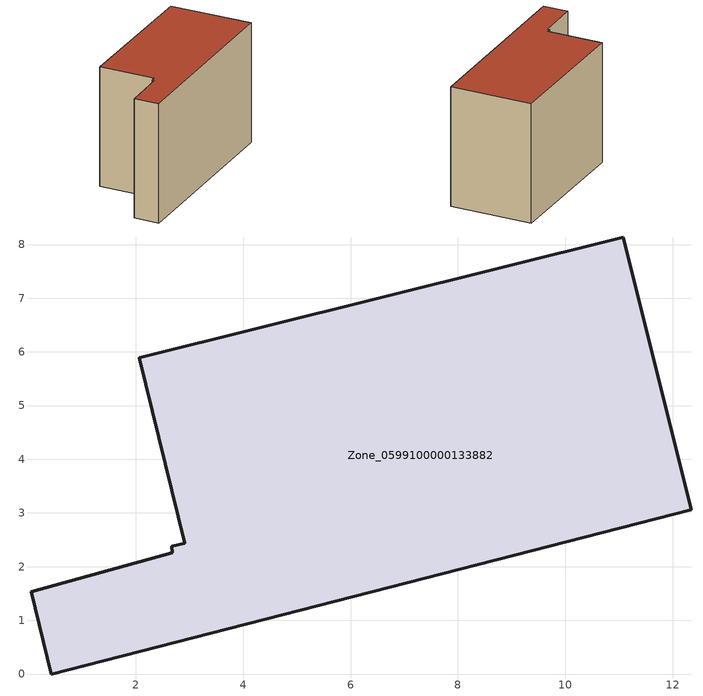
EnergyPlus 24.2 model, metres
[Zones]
Zone_0599100000133882
 floor ground (C_G): 2.91,2.44 2.06,5.89 11.08,8.14 12.35,3.06 0.43,0 0.05,1.53 2.67,2.26 2.67,2.38 z0
 wall outside (C_F): 2.06,5.89 2.91,2.44 2.67,2.38 2.67,2.26 0.05,1.53 0.43,0 12.35,3.06 11.08,8.14 2.06,5.89 z0:7.67
 roof outside (C_R): 2.67,2.38 2.67,2.26 0.05,1.53 0.43,0 12.35,3.06 11.08,8.14 2.06,5.89 2.91,2.44 z7.67
[BUILDING]
Pand.0599100000133882: North Axis=0; Terrain=City; Loads Convergence Tolerance Value=0.04; Temperature Convergence Tolerance Value=0.4; Solar Distribution=FullExterior; Maximum Number of Warmup Days=25; Minimum Number of Warmup Days=1
[Site:Location]
Rotterdam.The.Hague.AP_ZH_NLD Design_Conditions: Latitude=51.96; Longitude=4.45; Time Zone=1; Elevation=-4.5
[SITE:GROUNDTEMPERATURE:BUILDINGSURFACE]
18, 18, 18, 18, 18, 18, 18, 18, 18, 18, 18, 18
[MATERIAL] Thermal Absorptance=0.9; Solar Absorptance=0.7; Visible Absorptance=0.7
Name | Roughness | Thickness | Conductivity | Density | Specific Heat
G.TC.1975-1991 | MediumSmooth | 0.15 | 0.288461 | 540 | 1210
F.TC.1975-1991 | Rough | 0.3 | 0.230769 | 1920 | 840
R.TC.1975-1991 | MediumRough | 0.2 | 0.153846 | 1500 | 1000
[CONSTRUCTION]
C_G: G.TC.1975-1991
C_F: F.TC.1975-1991
C_R: R.TC.1975-1991
[ZONE]
Zone_0599100000133882: Type=1; Multiplier=1; Ceiling Height=Autocalculate; Volume=Autocalculate; Floor Area=autocalculate; Part of Total Floor Area=Yes
[ZONEINFILTRATION:DESIGNFLOWRATE]
Infil_Zone_0599100000133882: Zone or ZoneList or Space or SpaceList=Zone_0599100000133882; Schedule=AlwaysOn; Design Flow Rate Calculation Method=Flow/Area; Flow Rate per Floor Area=0.003; Constant Term Coefficient=1; Temperature Term Coefficient=0; Velocity Term Coefficient=0; Velocity Squared Term Coefficient=0
[HVACTEMPLATE:ZONE:IDEALLOADSAIRSYSTEM]
Zone_0599100000133882: Maximum Heating Supply Air Temperature=50; Minimum Cooling Supply Air Temperature=13; Maximum Heating Supply Air Humidity Ratio=0.0156; Minimum Cooling Supply Air Humidity Ratio=0.0077; Heating Limit=NoLimit; Cooling Limit=NoLimit; Dehumidification Control Type=ConstantSensibleHeatRatio; Cooling Sensible Heat Ratio=0.7; Dehumidification Setpoint=60; Humidification Control Type=None; Humidification Setpoint=30; Outdoor Air Method=None; Outdoor Air Flow Rate per Person=0.00944; Outdoor Air Flow Rate per Zone Floor Area=0; Outdoor Air Flow Rate per Zone=0; Demand Controlled Ventilation Type=None; Outdoor Air Economizer Type=NoEconomizer; Heat Recovery Type=None; Sensible Heat Recovery Effectiveness=0.7; Latent Heat Recovery Effectiveness=0.65
[ZONECONTROL:THERMOSTAT]
ThermostatControl_Zone_0599100000133882: Zone or ZoneList=Zone_0599100000133882; Control Type Schedule=DualSetpointControlType; Control 1=Thermostat_Zone_0599100000133882; Temperature Difference Between Cutout And Setpoint=0
[THERMOSTATSETPOINT:DUALSETPOINT]
Thermostat_Zone_0599100000133882: Heating Setpoint Temperature Schedule=HeatingSetpoint_Zone_0599100000133882; Cooling Setpoint Temperature Schedule=CoolingSetpoint_Zone_0599100000133882
[SCHEDULE:COMPACT]
HeatingSetpoint_Zone_0599100000133882: Through: 12/31, For: AllDays, Until: 24:00, 21
CoolingSetpoint_Zone_0599100000133882: Through: 12/31, For: AllDays, Until: 24:00, 24
DualSetpointControlType: Through: 12/31, For: AllDays, Until: 24:00, 4
AlwaysOn: Through: 12/31, For: AllDays, Until: 24:00, 1
